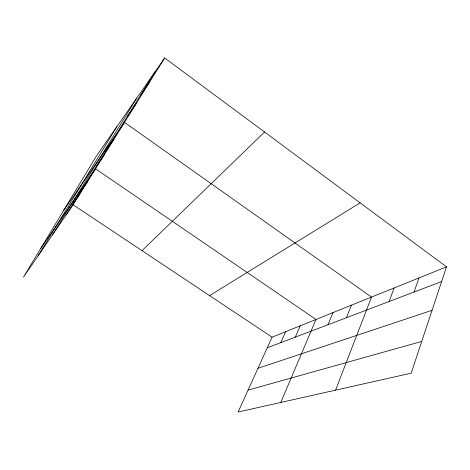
<?xml version="1.0" encoding="UTF-8"?>
<svg xmlns="http://www.w3.org/2000/svg" width="470" height="470" viewBox="0 0 470 470"><rect width="100%" height="100%" fill="white"/><g stroke="black" fill="none" stroke-linecap="round" stroke-linejoin="round"><path stroke-width="0.7" d="M446.5 266.854L411.185 373.186L238.126 412.02L272.077 337.172L446.5 266.854L164.67 57.98L96.127 156.439L23.5 277.077L73.114 204.808L164.67 57.98M414.041 292.04L419.005 277.935M389.119 301.505L394.13 287.963M335.58 390.147L371.512 297.087L124.503 122.394L63.656 210.378M346.425 317.72L351.443 305.177M328.001 324.717L332.995 312.615M280.778 402.449L315.987 319.471L95.551 168.824L40.843 248.266M295.33 337.125L300.254 325.816M280.784 342.654L285.654 331.697M38.07 255.85L116.748 126.824M52.546 234.765L136.823 97.983M66.106 215.019L155.264 71.487M80.029 192.606L87.467 181.79M72.791 204.25L80.012 193.746M105.785 151.146L113.963 139.296M96.432 166.198L104.352 154.712M127.734 115.808L136.488 103.177M140.73 94.893L149.801 81.827M142.016 250.651L264.557 132.011M209.585 295.601L360.132 202.84M267.26 347.788L441.612 281.571M257.965 368.28L432.065 310.318M248.066 390.106L421.731 341.431M73.114 204.808L272.077 337.172"/></g></svg>
